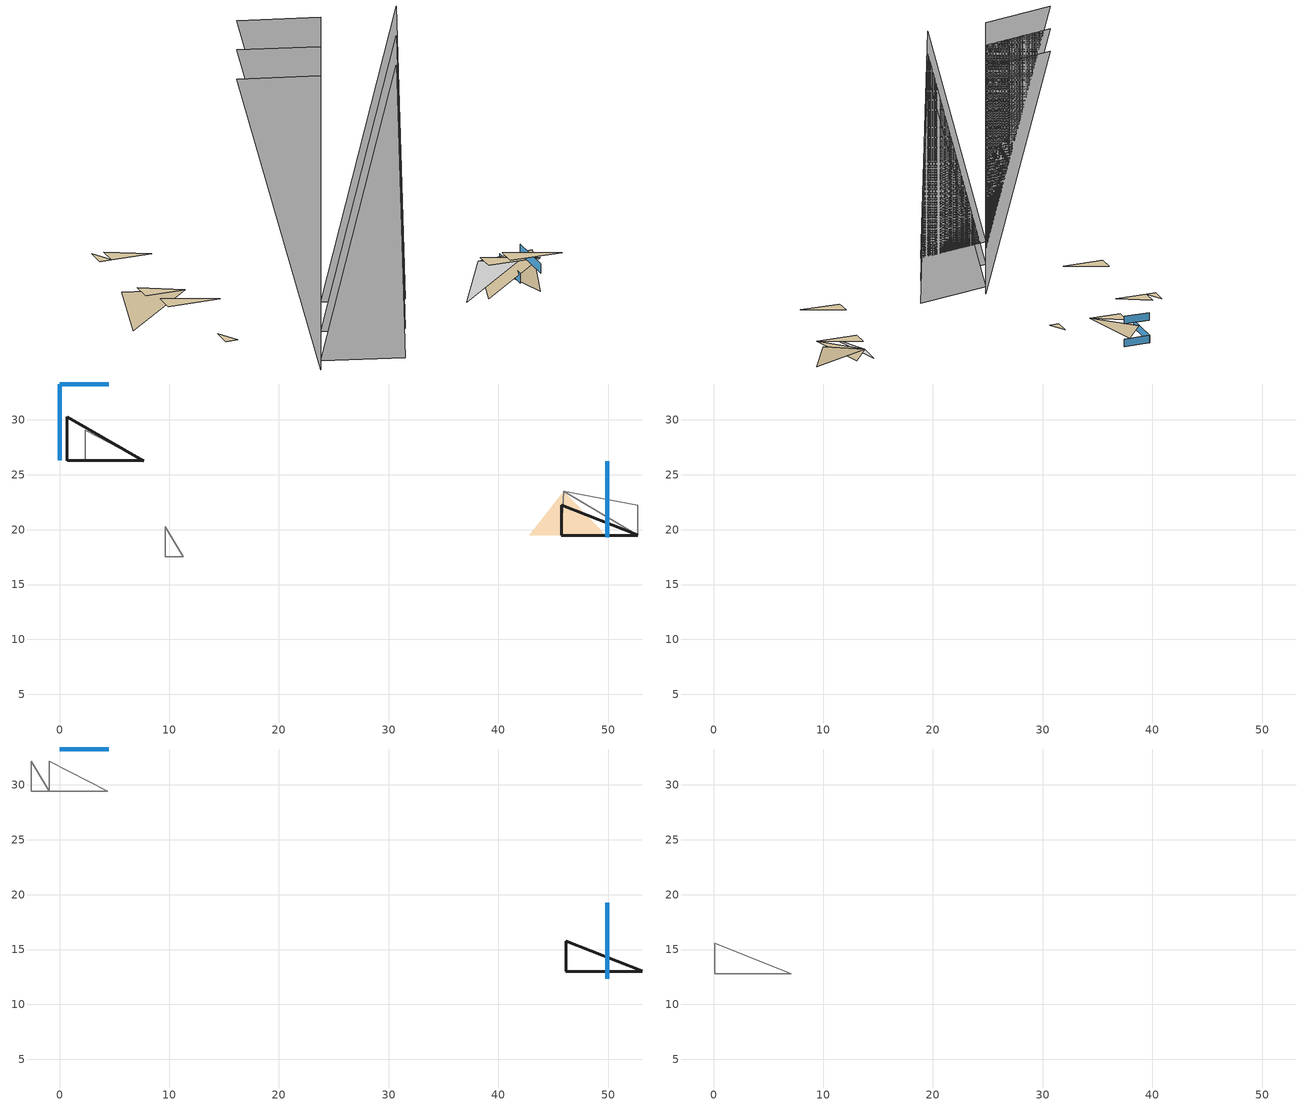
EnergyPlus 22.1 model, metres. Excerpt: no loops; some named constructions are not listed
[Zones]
EnclosedOffice_Mid_6 ZN
 wall outside (nonres_ext_wall): 0.71,30.29,6.96 7.69,26.29,7.76 0.71,26.29,3.25
 wall inside (int_wall): 2.35,29.04 2.35,26.29 7.69,26.29 z7.76
 window (Window_U_0.57_SHGC_0.39): 4.48,33.27 0.03,33.27 z4.98:6.31; 0,33.25 0,26.32 z4.98:6.29
EnclosedOffice_Mid_5 ZN
 wall inside (int_wall): 9.64,20.25 9.64,17.51 11.28,17.51 z3.79
EnclosedOffice_Mid_7 ZN
 wall outside (nonres_ext_wall): 45.74,22.24 45.74,19.5 52.72,19.5 z7.93
 wall inside (int_wall): 45.94,23.5,6.96 52.72,19.5,7.93 45.74,19.5,3.43; 45.94,23.5,6.96 52.72,22.24,7.93 52.72,19.5,3.43
 window (Window_U_0.57_SHGC_0.39): 49.91,19.32 49.91,26.25 z4.98:6.29
 ceiling to MidFloor_Plenum ZN (DropCeiling): 45.94,23.5,6.96 49.79,19.5,7.92 42.81,19.5,3.42
Corridor_Bot_1 ZN
 ceiling to FirstFloor_Plenum ZN (DropCeiling): 16.64,2.74,4.5 5.34,2.74,45.41 16.64,2.74,44.19
Corridor_Bot_2 ZN
 ceiling to FirstFloor_Plenum ZN (DropCeiling): 27.93,2.74,4.5 16.64,2.74,5.72 26.71,2.74,44.19
Corridor_Mid_1 ZN
 ceiling to MidFloor_Plenum ZN (DropCeiling): 16.64,2.74,8.47 5.34,2.74,49.37 16.64,2.74,48.15
Corridor_Mid_2 ZN
 ceiling to MidFloor_Plenum ZN (DropCeiling): 27.93,2.74,8.47 16.64,2.74,9.69 26.71,2.74,48.15
EnclosedOffice_Top_6 ZN
 wall inside (int_wall): -0.95,32.17 -0.95,29.43 4.39,29.43 z11.88; -2.59,32.17 -2.59,29.43 -0.95,29.43 z11.88
 window (Window_U_0.57_SHGC_0.39): 4.48,33.27 0.03,33.27 z8.95:10.27
EnclosedOffice_Top_8 ZN
 wall outside (nonres_ext_wall): 46.14,15.77 46.14,13.02 53.12,13.02 z11
 window (Window_U_0.57_SHGC_0.39): 49.91,12.35 49.91,19.27 z8.95:10.26
Corridor_Top_1 ZN
 ceiling to TopFloor_Plenum ZN (DropCeiling): 16.64,2.74,12.43 5.34,2.74,53.33 16.64,2.74,52.11
Corridor_Top_2 ZN
 ceiling to TopFloor_Plenum ZN (DropCeiling): 27.93,2.74,12.43 16.64,2.74,13.65 26.71,2.74,52.11
EnclosedOffice_Top_4 ZN
 wall inside (int_wall): 0.1,15.55 0.1,12.81 7.08,12.81 z11.7
[Schedule:Compact]
EnclosedOffice_Mid_2 ZN Occupancy Schedule: Through: 12/31, For: Monday, Until: 07:00, 0, Until: 07:20, 0, Until: 07:40, 0, Until: 08:00, 0.5, Until: 08:20, 0.5, Until: 08:40, 1, Until: 09:00, 1, Until: 09:20, 1, Until: 09:40, 1, Until: 10:00, 0.5, Until: 10:20, 0.5, Until: 10:40, 0.5, Until: 11:00, 0.5, Until: 11:20, 1, Until: 11:40, 1, Until: 12:00, 0.5, Until: 12:20, 0.5, Until: 12:40, 0, Until: 13:00, 0, Until: 13:20, 0, Until: 13:40, 0, Until: 14:00, 0.5, Until: 14:20, 1, Until: 14:40, 1, Until: 15:00, 1, Until: 15:20, 1, Until: 15:40, 1, Until: 16:00, 1, Until: 16:20, 1, Until: 16:40, 1, Until: 17:00, 0.5, Until: 17:20, 0.5, Until: 17:40, 1, Until: 18:00, 0.5, Until: 18:20, 0, Until: 18:40, 0, Until: 19:00, 0, Until: 19:20, 0, Until: 19:40, 0, Until: 20:00, 0, Until: 20:20, 0, Until: 20:40, 0, Until: 21:00, 0, Until: 24:00, 0, For: Tuesday, Until: 07:00, 0, Until: 07:20, 0, Until: 07:40, 0, Until: 08:00, 0.5, Until: 08:20, 0.5, Until: 08:40, 0.5, Until: 09:00, 0.5, Until: 09:20, 0.5, Until: 09:40, 1, Until: 10:00, 0.5, Until: 10:20, 0.5, Until: 10:40, 0.5, Until: 11:00, 0.5, Until: 11:20, 0.5, Until: 11:40, 1, Until: 12:00, 1, Until: 12:20, 1, Until: 12:40, 0.5, Until: 13:00, 0.5, Until: 13:20, 0.5, Until: 13:40, 0.5, Until: 14:00, 0.5, Until: 14:20, 0.5, Until: 14:40, 0.5, Until: 15:00, 0.5, Until: 15:20, 0.5, Until: 15:40, 1, Until: 16:00, 1, Until: 16:20, 1, Until: 16:40, 1, Until: 17:00, 0.5, Until: 17:20, 0.5, Until: 17:40, 1, Until: 18:00, 1, Until: 18:20, 1, Until: 18:40, 0.5, Until: 19:00, 0.5, Until: 19:20, 0, Until: 19:40, 0.5, Until: 20:00, 0, Until: 20:20, 0, Until: 20:40, 0, Until: 21:00, 0, Until: 24:00, 0, For: Wednesday, Until: 07:00, 0, Until: 07:20, 0, Until: 07:40, 0, Until: 08:00, 0, Until: 08:20, 0.5, Until: 08:40, 1, Until: 09:00, 0.5, Until: 09:20, 0.5, Until: 09:40, 0.5, Until: 10:00, 0.5, Until: 10:20, 1, Until: 10:40, 1, Until: 11:00, 0, Until: 11:20, 0, Until: 11:40, 0.5, Until: 12:00, 0.5, Until: 12:20, 1, Until: 12:40, 1, Until: 13:00, 1, Until: 13:20, 0, Until: 13:40, 0, Until: 14:00, 0, Until: 14:20, 1, Until: 14:40, 1, Until: 15:00, 1, Until: 15:20, 1, Until: 15:40, 1, Until: 16:00, 1, Until: 16:20, 1, Until: 16:40, 1, Until: 17:00, 1, Until: 17:20, 0.5, Until: 17:40, 0.5, Until: 18:00, 0.5, Until: 18:20, 0.5, Until: 18:40, 0.5, Until: 19:00, 0, Until: 19:20, 0, Until: 19:40, 0, Until: 20:00, 0, Until: 20:20, 0, Until: 20:40, 0, Until: 21:00, 0, Until: 24:00, 0, For: Thursday, Until: 07:00, 0, Until: 07:20, 0, Until: 07:40, 0, Until: 08:00, 0.5, Until: 08:20, 0.5, Until: 08:40, 0.5, Until: 09:00, 0, Until: 09:20, 0.5, Until: 09:40, 1, Until: 10:00, 1, Until: 10:20, 1, Until: 10:40, 1, Until: 11:00, 1, Until: 11:20, 1, Until: 11:40, 1, Until: 12:00, 0.5, Until: 12:20, 0.5, Until: 12:40, 0.5, Until: 13:00, 1, Until: 13:20, 0.5, Until: 13:40, 0.5, Until: 14:00, 1, Until: 14:20, 1, Until: 14:40, 0.5, Until: 15:00, 0.5, Until: 15:20, 0.5, Until: 15:40, 0.5, Until: 16:00, 0.5, Until: 16:20, 1, Until: 16:40, 0.5, Until: 17:00, 0.5, Until: 17:20, 0.5, Until: 17:40, 0, Until: 18:00, 0, Until: 18:20, 0, Until: 18:40, 0, Until: 19:00, 0, Until: 19:20, 0, Until: 19:40, 0, Until: 20:00, 0, Until: 20:20, 0, Until: 20:40, 0, Until: 21:00, 0, Until: 24:00, 0, For: Friday, Until: 07:00, 0, Until: 07:20, 0, Until: 07:40, 0, Until: 08:00, 0, Until: 08:20, 0, Until: 08:40, 0.5, Until: 09:00, 0, Until: 09:20, 0, Until: 09:40, 0.5, Until: 10:00, 0.5, Until: 10:20, 0.5, Until: 10:40, 0.5, Until: 11:00, 0.5, Until: 11:20, 0.5, Until: 11:40, 0, Until: 12:00, 0, Until: 12:20, 0, Until: 12:40, 0.5, Until: 13:00, 0.5, Until: 13:20, 0, Until: 13:40, 0, Until: 14:00, 0.5, Until: 14:20, 0.5, Until: 14:40, 0.5, Until: 15:00, 0.5, Until: 15:20, 0.5, Until: 15:40, 0.5, Until: 16:00, 0.5, Until: 16:20, 0.5, Until: 16:40, 0.5, Until: 17:00, 0.5, Until: 17:20, 0.5, Until: 17:40, 0.5, Until: 18:00, 0.5, Until: 18:20, 0.5, Until: 18:40, 0, Until: 19:00, 0, Until: 19:20, 0, Until: 19:40, 0, Until: 20:00, 0, Until: 20:20, 0, Until: 20:40, 0, Until: 21:00, 0, Until: 24:00, 0, For: Saturday, Until: 07:00, 0, Until: 07:20, 0, Until: 07:40, 0, Until: 08:00, 0, Until: 08:20, 0, Until: 08:40, 0, Until: 09:00, 0, Until: 09:20, 0, Until: 09:40, 0, Until: 10:00, 0, Until: 10:20, 0, Until: 10:40, 0, Until: 11:00, 0, Until: 11:20, 0, Until: 11:40, 0, Until: 12:00, 0, Until: 12:20, 0, Until: 12:40, 0, Until: 13:00, 0, Until: 13:20, 0, Until: 13:40, 0, Until: 14:00, 0, Until: 14:20, 0, Until: 14:40, 0, Until: 15:00, 0, Until: 15:20, 0, Until: 15:40, 0, Until: 16:00, 0, Until: 24:00, 0, For: Sunday WinterDesignDay Holiday CustomDay1 CustomDay2, Until: 24:00, 0, For: SummerDesignDay, Until: 06:00, 0, Until: 22:00, 1, Until: 24:00, 0.05
EnclosedOffice_Mid_3 ZN Occupancy Schedule: Through: 12/31, For: Monday, Until: 07:00, 0, Until: 07:20, 0, Until: 07:40, 0, Until: 08:00, 0, Until: 08:20, 0.5, Until: 08:40, 0.5, Until: 09:00, 0, Until: 09:20, 0.5, Until: 09:40, 1, Until: 10:00, 0.5, Until: 10:20, 0.5, Until: 10:40, 0.5, Until: 11:00, 0.5, Until: 11:20, 1, Until: 11:40, 1, Until: 12:00, 1, Until: 12:20, 1, Until: 12:40, 1, Until: 13:00, 0.5, Until: 13:20, 0, Until: 13:40, 0, Until: 14:00, 0, Until: 14:20, 0.5, Until: 14:40, 0.5, Until: 15:00, 0.5, Until: 15:20, 1, Until: 15:40, 1, Until: 16:00, 1, Until: 16:20, 1, Until: 16:40, 1, Until: 17:00, 1, Until: 17:20, 1, Until: 17:40, 1, Until: 18:00, 1, Until: 18:20, 1, Until: 18:40, 0.5, Until: 19:00, 0, Until: 19:20, 0, Until: 19:40, 0, Until: 20:00, 0, Until: 20:20, 0, Until: 20:40, 0, Until: 21:00, 0, Until: 24:00, 0, For: Tuesday, Until: 07:00, 0, Until: 07:20, 0, Until: 07:40, 0, Until: 08:00, 1, Until: 08:20, 1, Until: 08:40, 1, Until: 09:00, 1, Until: 09:20, 1, Until: 09:40, 1, Until: 10:00, 0.5, Until: 10:20, 0.5, Until: 10:40, 1, Until: 11:00, 1, Until: 11:20, 1, Until: 11:40, 0.5, Until: 12:00, 0.5, Until: 12:20, 1, Until: 12:40, 0.5, Until: 13:00, 0.5, Until: 13:20, 0.5, Until: 13:40, 0, Until: 14:00, 0, Until: 14:20, 0, Until: 14:40, 1, Until: 15:00, 0.5, Until: 15:20, 0.5, Until: 15:40, 0.5, Until: 16:00, 0.5, Until: 16:20, 1, Until: 16:40, 1, Until: 17:00, 0.5, Until: 17:20, 0, Until: 17:40, 0, Until: 18:00, 0, Until: 18:20, 0.5, Until: 18:40, 0.5, Until: 19:00, 0.5, Until: 19:20, 0.5, Until: 19:40, 0.5, Until: 20:00, 0, Until: 20:20, 0, Until: 20:40, 0, Until: 21:00, 0, Until: 24:00, 0, For: Wednesday, Until: 07:00, 0, Until: 07:20, 0, Until: 07:40, 0, Until: 08:00, 0, Until: 08:20, 0, Until: 08:40, 1, Until: 09:00, 1, Until: 09:20, 1, Until: 09:40, 1, Until: 10:00, 1, Until: 10:20, 1, Until: 10:40, 1, Until: 11:00, 1, Until: 11:20, 1, Until: 11:40, 1, Until: 12:00, 1, Until: 12:20, 1, Until: 12:40, 1, Until: 13:00, 0.5, Until: 13:20, 0.5, Until: 13:40, 1, Until: 14:00, 0, Until: 14:20, 0, Until: 14:40, 1, Until: 15:00, 0.5, Until: 15:20, 0.5, Until: 15:40, 0.5, Until: 16:00, 0.5, Until: 16:20, 1, Until: 16:40, 1, Until: 17:00, 0.5, Until: 17:20, 0.5, Until: 17:40, 0.5, Until: 18:00, 0.5, Until: 18:20, 1, Until: 18:40, 0.5, Until: 19:00, 0.5, Until: 19:20, 0, Until: 19:40, 0, Until: 20:00, 0, Until: 20:20, 0, Until: 20:40, 0, Until: 21:00, 0, Until: 24:00, 0, For: Thursday, Until: 07:00, 0, Until: 07:20, 0, Until: 07:40, 0, Until: 08:00, 0, Until: 08:20, 0, Until: 08:40, 1, Until: 09:00, 1, Until: 09:20, 1, Until: 09:40, 1, Until: 10:00, 1, Until: 10:20, 1, Until: 10:40, 0.5, Until: 11:00, 0.5, Until: 11:20, 0.5, Until: 11:40, 0.5, Until: 12:00, 0.5, Until: 12:20, 0, Until: 12:40, 0.5, Until: 13:00, 0.5, Until: 13:20, 0.5, Until: 13:40, 0.5, Until: 14:00, 0.5, Until: 14:20, 0.5, Until: 14:40, 1, Until: 15:00, 0.5, Until: 15:20, 0.5, Until: 15:40, 0, Until: 16:00, 0, Until: 16:20, 0.5, Until: 16:40, 0.5, Until: 17:00, 0.5, Until: 17:20, 0.5, Until: 17:40, 0.5, Until: 18:00, 0.5, Until: 18:20, 1, Until: 18:40, 0, Until: 19:00, 0, Until: 19:20, 0, Until: 19:40, 0, Until: 20:00, 0, Until: 20:20, 0, Until: 20:40, 0, Until: 21:00, 0, Until: 24:00, 0, For: Friday, Until: 07:00, 0, Until: 07:20, 0, Until: 07:40, 0, Until: 08:00, 0.5, Until: 08:20, 0.5, Until: 08:40, 0.5, Until: 09:00, 0.5, Until: 09:20, 0.5, Until: 09:40, 0, Until: 10:00, 0, Until: 10:20, 0, Until: 10:40, 0.5, Until: 11:00, 0.5, Until: 11:20, 0.5, Until: 11:40, 0, Until: 12:00, 0, Until: 12:20, 0.5, Until: 12:40, 0.5, Until: 13:00, 0, Until: 13:20, 0, Until: 13:40, 0, Until: 14:00, 0.5, Until: 14:20, 0.5, Until: 14:40, 0.5, Until: 15:00, 0.5, Until: 15:20, 0.5, Until: 15:40, 0.5, Until: 16:00, 0, Until: 16:20, 0, Until: 16:40, 0.5, Until: 17:00, 0.5, Until: 17:20, 0.5, Until: 17:40, 0.5, Until: 18:00, 0.5, Until: 18:20, 0.5, Until: 18:40, 0, Until: 19:00, 0, Until: 19:20, 0, Until: 19:40, 0, Until: 20:00, 0, Until: 20:20, 0, Until: 20:40, 0, Until: 21:00, 0, Until: 24:00, 0, For: Saturday, Until: 07:00, 0, Until: 07:20, 0, Until: 07:40, 0, Until: 08:00, 0, Until: 08:20, 0, Until: 08:40, 0.5, Until: 09:00, 0.5, Until: 09:20, 0.5, Until: 09:40, 0.5, Until: 10:00, 0.5, Until: 10:20, 0.5, Until: 10:40, 0.5, Until: 11:00, 0.5, Until: 11:20, 0.5, Until: 11:40, 0.5, Until: 12:00, 0, Until: 12:20, 0, Until: 12:40, 0, Until: 13:00, 0.5, Until: 13:20, 0.5, Until: 13:40, 0, Until: 14:00, 0, Until: 14:20, 0.5, Until: 14:40, 0, Until: 15:00, 0, Until: 15:20, 0, Until: 15:40, 0, Until: 16:00, 0, Until: 24:00, 0, For: Sunday WinterDesignDay Holiday CustomDay1 CustomDay2, Until: 24:00, 0, For: SummerDesignDay, Until: 06:00, 0, Until: 22:00, 1, Until: 24:00, 0.05
EnclosedOffice_Mid_4 ZN Occupancy Schedule: Through: 12/31, For: Monday, Until: 07:00, 0, Until: 07:20, 0, Until: 07:40, 0, Until: 08:00, 0, Until: 08:20, 0.5, Until: 08:40, 1, Until: 09:00, 1, Until: 09:20, 1, Until: 09:40, 1, Until: 10:00, 1, Until: 10:20, 1, Until: 10:40, 1, Until: 11:00, 1, Until: 11:20, 1, Until: 11:40, 1, Until: 12:00, 1, Until: 12:20, 1, Until: 12:40, 1, Until: 13:00, 0.5, Until: 13:20, 0, Until: 13:40, 0, Until: 14:00, 0, Until: 14:20, 0, Until: 14:40, 0.5, Until: 15:00, 1, Until: 15:20, 1, Until: 15:40, 0.5, Until: 16:00, 0.5, Until: 16:20, 0.5, Until: 16:40, 1, Until: 17:00, 0.5, Until: 17:20, 0.5, Until: 17:40, 0.5, Until: 18:00, 0.5, Until: 18:20, 1, Until: 18:40, 0.5, Until: 19:00, 0.5, Until: 19:20, 0, Until: 19:40, 0, Until: 20:00, 0, Until: 20:20, 0, Until: 20:40, 0, Until: 21:00, 0, Until: 24:00, 0, For: Tuesday, Until: 07:00, 0, Until: 07:20, 0, Until: 07:40, 0, Until: 08:00, 0, Until: 08:20, 1, Until: 08:40, 1, Until: 09:00, 1, Until: 09:20, 1, Until: 09:40, 1, Until: 10:00, 1, Until: 10:20, 1, Until: 10:40, 1, Until: 11:00, 1, Until: 11:20, 1, Until: 11:40, 1, Until: 12:00, 1, Until: 12:20, 1, Until: 12:40, 1, Until: 13:00, 0.5, Until: 13:20, 0, Until: 13:40, 0, Until: 14:00, 0.5, Until: 14:20, 1, Until: 14:40, 1, Until: 15:00, 1, Until: 15:20, 1, Until: 15:40, 1, Until: 16:00, 1, Until: 16:20, 1, Until: 16:40, 1, Until: 17:00, 1, Until: 17:20, 1, Until: 17:40, 1, Until: 18:00, 0.5, Until: 18:20, 0, Until: 18:40, 0, Until: 19:00, 0, Until: 19:20, 0, Until: 19:40, 0, Until: 20:00, 0, Until: 20:20, 0, Until: 20:40, 0, Until: 21:00, 0, Until: 24:00, 0, For: Wednesday, Until: 07:00, 0, Until: 07:20, 0, Until: 07:40, 0, Until: 08:00, 0, Until: 08:20, 1, Until: 08:40, 1, Until: 09:00, 1, Until: 09:20, 1, Until: 09:40, 1, Until: 10:00, 1, Until: 10:20, 1, Until: 10:40, 1, Until: 11:00, 1, Until: 11:20, 1, Until: 11:40, 1, Until: 12:00, 1, Until: 12:20, 1, Until: 12:40, 0.5, Until: 13:00, 0.5, Until: 13:20, 0, Until: 13:40, 0, Until: 14:00, 1, Until: 14:20, 1, Until: 14:40, 1, Until: 15:00, 0.5, Until: 15:20, 0.5, Until: 15:40, 0.5, Until: 16:00, 0, Until: 16:20, 0, Until: 16:40, 0.5, Until: 17:00, 0.5, Until: 17:20, 1, Until: 17:40, 0.5, Until: 18:00, 0.5, Until: 18:20, 0, Until: 18:40, 0, Until: 19:00, 0, Until: 19:20, 0, Until: 19:40, 0, Until: 20:00, 0, Until: 20:20, 0, Until: 20:40, 0, Until: 21:00, 0, Until: 24:00, 0, For: Thursday, Until: 07:00, 0, Until: 07:20, 0, Until: 07:40, 0, Until: 08:00, 0, Until: 08:20, 0, Until: 08:40, 0.5, Until: 09:00, 0.5, Until: 09:20, 0.5, Until: 09:40, 1, Until: 10:00, 1, Until: 10:20, 1, Until: 10:40, 1, Until: 11:00, 0.5, Until: 11:20, 0.5, Until: 11:40, 0, Until: 12:00, 0, Until: 12:20, 1, Until: 12:40, 1, Until: 13:00, 0.5, Until: 13:20, 0, Until: 13:40, 0.5, Until: 14:00, 0.5, Until: 14:20, 1, Until: 14:40, 1, Until: 15:00, 1, Until: 15:20, 1, Until: 15:40, 1, Until: 16:00, 1, Until: 16:20, 1, Until: 16:40, 1, Until: 17:00, 0.5, Until: 17:20, 0.5, Until: 17:40, 1, Until: 18:00, 1, Until: 18:20, 1, Until: 18:40, 1, Until: 19:00, 0, Until: 19:20, 0, Until: 19:40, 0, Until: 20:00, 0, Until: 20:20, 0, Until: 20:40, 0, Until: 21:00, 0, Until: 24:00, 0, For: Friday, Until: 07:00, 0, Until: 07:20, 0, Until: 07:40, 0, Until: 08:00, 0, Until: 08:20, 0.5, Until: 08:40, 0.5, Until: 09:00, 0.5, Until: 09:20, 0.5, Until: 09:40, 0.5, Until: 10:00, 0.5, Until: 10:20, 0.5, Until: 10:40, 0, Until: 11:00, 0, Until: 11:20, 0.5, Until: 11:40, 0.5, Until: 12:00, 0, Until: 12:20, 0, Until: 12:40, 0.5, Until: 13:00, 0, Until: 13:20, 0, Until: 13:40, 0, Until: 14:00, 0.5, Until: 14:20, 0.5, Until: 14:40, 0.5, Until: 15:00, 0.5, Until: 15:20, 0.5, Until: 15:40, 0.5, Until: 16:00, 0.5, Until: 16:20, 0.5, Until: 16:40, 0.5, Until: 17:00, 0.5, Until: 17:20, 0.5, Until: 17:40, 0.5, Until: 18:00, 0.5, Until: 18:20, 0.5, Until: 18:40, 0, Until: 19:00, 0, Until: 19:20, 0, Until: 19:40, 0, Until: 20:00, 0, Until: 20:20, 0, Until: 20:40, 0, Until: 21:00, 0, Until: 24:00, 0, For: Saturday, Until: 07:00, 0, Until: 07:20, 0, Until: 07:40, 0, Until: 08:00, 0, Until: 08:20, 0, Until: 08:40, 0, Until: 09:00, 0, Until: 09:20, 0, Until: 09:40, 0, Until: 10:00, 0, Until: 10:20, 0, Until: 10:40, 0, Until: 11:00, 0, Until: 11:20, 0, Until: 11:40, 0, Until: 12:00, 0, Until: 12:20, 0, Until: 12:40, 0, Until: 13:00, 0, Until: 13:20, 0, Until: 13:40, 0, Until: 14:00, 0, Until: 14:20, 0, Until: 14:40, 0, Until: 15:00, 0, Until: 15:20, 0, Until: 15:40, 0, Until: 16:00, 0, Until: 24:00, 0, For: Sunday WinterDesignDay Holiday CustomDay1 CustomDay2, Until: 24:00, 0, For: SummerDesignDay, Until: 06:00, 0, Until: 22:00, 1, Until: 24:00, 0.05
EnclosedOffice_Mid_5 ZN Occupancy Schedule: Through: 12/31, For: Monday, Until: 07:00, 0, Until: 07:20, 0, Until: 07:40, 0, Until: 08:00, 0, Until: 08:20, 0, Until: 08:40, 0, Until: 09:00, 0.5, Until: 09:20, 1, Until: 09:40, 1, Until: 10:00, 1, Until: 10:20, 1, Until: 10:40, 1, Until: 11:00, 1, Until: 11:20, 1, Until: 11:40, 1, Until: 12:00, 1, Until: 12:20, 0.5, Until: 12:40, 0.5, Until: 13:00, 0, Until: 13:20, 0.5, Until: 13:40, 0.5, Until: 14:00, 0.5, Until: 14:20, 1, Until: 14:40, 0.5, Until: 15:00, 0.5, Until: 15:20, 1, Until: 15:40, 1, Until: 16:00, 1, Until: 16:20, 1, Until: 16:40, 1, Until: 17:00, 1, Until: 17:20, 1, Until: 17:40, 1, Until: 18:00, 1, Until: 18:20, 0.5, Until: 18:40, 0, Until: 19:00, 0, Until: 19:20, 0, Until: 19:40, 0, Until: 20:00, 0, Until: 20:20, 0, Until: 20:40, 0, Until: 21:00, 0, Until: 24:00, 0, For: Tuesday, Until: 07:00, 0, Until: 07:20, 0, Until: 07:40, 0, Until: 08:00, 0.5, Until: 08:20, 1, Until: 08:40, 0.5, Until: 09:00, 0.5, Until: 09:20, 1, Until: 09:40, 1, Until: 10:00, 0.5, Until: 10:20, 0.5, Until: 10:40, 0.5, Until: 11:00, 0.5, Until: 11:20, 1, Until: 11:40, 1, Until: 12:00, 1, Until: 12:20, 0.5, Until: 12:40, 0, Until: 13:00, 0, Until: 13:20, 0.5, Until: 13:40, 0.5, Until: 14:00, 1, Until: 14:20, 1, Until: 14:40, 1, Until: 15:00, 1, Until: 15:20, 1, Until: 15:40, 1, Until: 16:00, 0.5, Until: 16:20, 0.5, Until: 16:40, 0.5, Until: 17:00, 0.5, Until: 17:20, 0.5, Until: 17:40, 1, Until: 18:00, 1, Until: 18:20, 0.5, Until: 18:40, 0.5, Until: 19:00, 0.5, Until: 19:20, 0.5, Until: 19:40, 0, Until: 20:00, 0, Until: 20:20, 0, Until: 20:40, 0, Until: 21:00, 0, Until: 24:00, 0, For: Wednesday, Until: 07:00, 0, Until: 07:20, 0, Until: 07:40, 0, Until: 08:00, 0, Until: 08:20, 0.5, Until: 08:40, 0.5, Until: 09:00, 0.5, Until: 09:20, 0.5, Until: 09:40, 0.5, Until: 10:00, 0.5, Until: 10:20, 1, Until: 10:40, 1, Until: 11:00, 1, Until: 11:20, 1, Until: 11:40, 1, Until: 12:00, 0.5, Until: 12:20, 0.5, Until: 12:40, 1, Until: 13:00, 0.5, Until: 13:20, 0.5, Until: 13:40, 0, Until: 14:00, 0, Until: 14:20, 0.5, Until: 14:40, 0.5, Until: 15:00, 0.5, Until: 15:20, 1, Until: 15:40, 1, Until: 16:00, 1, Until: 16:20, 1, Until: 16:40, 1, Until: 17:00, 1, Until: 17:20, 1, Until: 17:40, 0.5, Until: 18:00, 0.5, Until: 18:20, 0.5, Until: 18:40, 0.5, Until: 19:00, 0, Until: 19:20, 0, Until: 19:40, 0, Until: 20:00, 0, Until: 20:20, 0, Until: 20:40, 0, Until: 21:00, 0, Until: 24:00, 0, For: Thursday, Until: 07:00, 0, Until: 07:20, 0, Until: 07:40, 0, Until: 08:00, 0, Until: 08:20, 0, Until: 08:40, 0.5, Until: 09:00, 1, Until: 09:20, 1, Until: 09:40, 1, Until: 10:00, 0.5, Until: 10:20, 0.5, Until: 10:40, 0.5, Until: 11:00, 0.5, Until: 11:20, 0.5, Until: 11:40, 0.5, Until: 12:00, 0.5, Until: 12:20, 0.5, Until: 12:40, 0.5, Until: 13:00, 0.5, Until: 13:20, 0.5, Until: 13:40, 0, Until: 14:00, 0, Until: 14:20, 0.5, Until: 14:40, 1, Until: 15:00, 1, Until: 15:20, 1, Until: 15:40, 1, Until: 16:00, 0.5, Until: 16:20, 0.5, Until: 16:40, 1, Until: 17:00, 0.5, Until: 17:20, 0.5, Until: 17:40, 1, Until: 18:00, 1, Until: 18:20, 1, Until: 18:40, 1, Until: 19:00, 0, Until: 19:20, 0, Until: 19:40, 0, Until: 20:00, 0, Until: 20:20, 0, Until: 20:40, 0, Until: 21:00, 0, Until: 24:00, 0, For: Friday, Until: 07:00, 0, Until: 07:20, 0, Until: 07:40, 0, Until: 08:00, 0, Until: 08:20, 0, Until: 08:40, 0, Until: 09:00, 0, Until: 09:20, 0, Until: 09:40, 0, Until: 10:00, 0, Until: 10:20, 0.5, Until: 10:40, 0.5, Until: 11:00, 0.5, Until: 11:20, 0.5, Until: 11:40, 0.5, Until: 12:00, 0.5, Until: 12:20, 0, Until: 12:40, 0, Until: 13:00, 0, Until: 13:20, 0.5, Until: 13:40, 0.5, Until: 14:00, 0.5, Until: 14:20, 0.5, Until: 14:40, 0, Until: 15:00, 0, Until: 15:20, 0, Until: 15:40, 0.5, Until: 16:00, 0, Until: 16:20, 0, Until: 16:40, 0.5, Until: 17:00, 0.5, Until: 17:20, 0.5, Until: 17:40, 0, Until: 18:00, 0, Until: 18:20, 0, Until: 18:40, 0.5, Until: 19:00, 0, Until: 19:20, 0, Until: 19:40, 0, Until: 20:00, 0, Until: 20:20, 0, Until: 20:40, 0, Until: 21:00, 0, Until: 24:00, 0, For: Saturday, Until: 07:00, 0, Until: 07:20, 0, Until: 07:40, 0, Until: 08:00, 0, Until: 08:20, 0, Until: 08:40, 0.5, Until: 09:00, 0, Until: 09:20, 0, Until: 09:40, 0, Until: 10:00, 0, Until: 10:20, 0.5, Until: 10:40, 0, Until: 11:00, 0, Until: 11:20, 0, Until: 11:40, 0, Until: 12:00, 0, Until: 12:20, 0, Until: 12:40, 0, Until: 13:00, 0, Until: 13:20, 0.5, Until: 13:40, 0.5, Until: 14:00, 0.5, Until: 14:20, 0.5, Until: 14:40, 0.5, Until: 15:00, 0, Until: 15:20, 0, Until: 15:40, 0, Until: 16:00, 0, Until: 24:00, 0, For: Sunday WinterDesignDay Holiday CustomDay1 CustomDay2, Until: 24:00, 0, For: SummerDesignDay, Until: 06:00, 0, Until: 22:00, 1, Until: 24:00, 0.05
EnclosedOffice_Mid_6 ZN Occupancy Schedule: Through: 12/31, For: Monday, Until: 07:00, 0, Until: 07:20, 0, Until: 07:40, 0, Until: 08:00, 0, Until: 08:20, 1, Until: 08:40, 1, Until: 09:00, 1, Until: 09:20, 1, Until: 09:40, 1, Until: 10:00, 1, Until: 10:20, 1, Until: 10:40, 1, Until: 11:00, 1, Until: 11:20, 1, Until: 11:40, 1, Until: 12:00, 1, Until: 12:20, 1, Until: 12:40, 1, Until: 13:00, 0.5, Until: 13:20, 0, Until: 13:40, 0, Until: 14:00, 0.5, Until: 14:20, 1, Until: 14:40, 1, Until: 15:00, 1, Until: 15:20, 1, Until: 15:40, 1, Until: 16:00, 1, Until: 16:20, 1, Until: 16:40, 1, Until: 17:00, 1, Until: 17:20, 1, Until: 17:40, 1, Until: 18:00, 1, Until: 18:20, 1, Until: 18:40, 0.5, Until: 19:00, 0, Until: 19:20, 0, Until: 19:40, 0, Until: 20:00, 0, Until: 20:20, 0, Until: 20:40, 0, Until: 21:00, 0, Until: 24:00, 0, For: Tuesday, Until: 07:00, 0, Until: 07:20, 0, Until: 07:40, 0, Until: 08:00, 0, Until: 08:20, 1, Until: 08:40, 1, Until: 09:00, 0.5, Until: 09:20, 0.5, Until: 09:40, 1, Until: 10:00, 1, Until: 10:20, 1, Until: 10:40, 1, Until: 11:00, 1, Until: 11:20, 1, Until: 11:40, 1, Until: 12:00, 1, Until: 12:20, 1, Until: 12:40, 1, Until: 13:00, 0.5, Until: 13:20, 0, Until: 13:40, 0, Until: 14:00, 0.5, Until: 14:20, 1, Until: 14:40, 1, Until: 15:00, 1, Until: 15:20, 1, Until: 15:40, 1, Until: 16:00, 1, Until: 16:20, 1, Until: 16:40, 1, Until: 17:00, 1, Until: 17:20, 1, Until: 17:40, 1, Until: 18:00, 1, Until: 18:20, 1, Until: 18:40, 0, Until: 19:00, 0, Until: 19:20, 0.5, Until: 19:40, 0, Until: 20:00, 0, Until: 20:20, 0, Until: 20:40, 0, Until: 21:00, 0, Until: 24:00, 0, For: Wednesday, Until: 07:00, 0, Until: 07:20, 0, Until: 07:40, 0, Until: 08:00, 0, Until: 08:20, 0, Until: 08:40, 0.5, Until: 09:00, 0.5, Until: 09:20, 1, Until: 09:40, 1, Until: 10:00, 1, Until: 10:20, 1, Until: 10:40, 1, Until: 11:00, 1, Until: 11:20, 1, Until: 11:40, 1, Until: 12:00, 1, Until: 12:20, 1, Until: 12:40, 1, Until: 13:00, 0.5, Until: 13:20, 0, Until: 13:40, 0, Until: 14:00, 0, Until: 14:20, 0, Until: 14:40, 0.5, Until: 15:00, 0.5, Until: 15:20, 1, Until: 15:40, 1, Until: 16:00, 0.5, Until: 16:20, 0.5, Until: 16:40, 0.5, Until: 17:00, 0.5, Until: 17:20, 1, Until: 17:40, 0.5, Until: 18:00, 0.5, Until: 18:20, 0.5, Until: 18:40, 1, Until: 19:00, 0.5, Until: 19:20, 0, Until: 19:40, 0, Until: 20:00, 0, Until: 20:20, 0, Until: 20:40, 0, Until: 21:00, 0, Until: 24:00, 0, For: Thursday, Until: 07:00, 0, Until: 07:20, 0, Until: 07:40, 0, Until: 08:00, 0, Until: 08:20, 0, Until: 08:40, 0, Until: 09:00, 0.5, Until: 09:20, 1, Until: 09:40, 0.5, Until: 10:00, 0.5, Until: 10:20, 1, Until: 10:40, 1, Until: 11:00, 1, Until: 11:20, 1, Until: 11:40, 1, Until: 12:00, 1, Until: 12:20, 0.5, Until: 12:40, 0, Until: 13:00, 0, Until: 13:20, 1, Until: 13:40, 0.5, Until: 14:00, 0.5, Until: 14:20, 0.5, Until: 14:40, 1, Until: 15:00, 1, Until: 15:20, 1, Until: 15:40, 1, Until: 16:00, 0.5, Until: 16:20, 0.5, Until: 16:40, 1, Until: 17:00, 1, Until: 17:20, 1, Until: 17:40, 1, Until: 18:00, 0, Until: 18:20, 0, Until: 18:40, 0, Until: 19:00, 0, Until: 19:20, 0, Until: 19:40, 0, Until: 20:00, 0, Until: 20:20, 0, Until: 20:40, 0, Until: 21:00, 0, Until: 24:00, 0, For: Friday, Until: 07:00, 0, Until: 07:20, 0, Until: 07:40, 0, Until: 08:00, 0, Until: 08:20, 0.5, Until: 08:40, 0, Until: 09:00, 0, Until: 09:20, 0.5, Until: 09:40, 0.5, Until: 10:00, 0.5, Until: 10:20, 0.5, Until: 10:40, 0.5, Until: 11:00, 0, Until: 11:20, 0, Until: 11:40, 0, Until: 12:00, 0, Until: 12:20, 0.5, Until: 12:40, 0.5, Until: 13:00, 0.5, Until: 13:20, 0, Until: 13:40, 0, Until: 14:00, 0, Until: 14:20, 0.5, Until: 14:40, 0, Until: 15:00, 0, Until: 15:20, 0, Until: 15:40, 0.5, Until: 16:00, 0.5, Until: 16:20, 0.5, Until: 16:40, 0.5, Until: 17:00, 0.5, Until: 17:20, 0.5, Until: 17:40, 0.5, Until: 18:00, 0.5, Until: 18:20, 0.5, Until: 18:40, 0.5, Until: 19:00, 0, Until: 19:20, 0, Until: 19:40, 0, Until: 20:00, 0, Until: 20:20, 0, Until: 20:40, 0, Until: 21:00, 0, Until: 24:00, 0, For: Saturday, Until: 07:00, 0, Until: 07:20, 0, Until: 07:40, 0, Until: 08:00, 0, Until: 08:20, 0, Until: 08:40, 0, Until: 09:00, 0, Until: 09:20, 0, Until: 09:40, 0, Until: 10:00, 0, Until: 10:20, 0, Until: 10:40, 0, Until: 11:00, 0, Until: 11:20, 0, Until: 11:40, 0, Until: 12:00, 0, Until: 12:20, 0, Until: 12:40, 0, Until: 13:00, 0, Until: 13:20, 0, Until: 13:40, 0, Until: 14:00, 0, Until: 14:20, 0, Until: 14:40, 0, Until: 15:00, 0, Until: 15:20, 0, Until: 15:40, 0, Until: 16:00, 0, Until: 24:00, 0, For: Sunday WinterDesignDay Holiday CustomDay1 CustomDay2, Until: 24:00, 0, For: SummerDesignDay, Until: 06:00, 0, Until: 22:00, 1, Until: 24:00, 0.05
EnclosedOffice_Mid_7 ZN Occupancy Schedule: Through: 12/31, For: Monday, Until: 07:00, 0, Until: 07:20, 0, Until: 07:40, 0, Until: 08:00, 0, Until: 08:20, 0, Until: 08:40, 0, Until: 09:00, 0.5, Until: 09:20, 1, Until: 09:40, 1, Until: 10:00, 1, Until: 10:20, 1, Until: 10:40, 0.5, Until: 11:00, 0.5, Until: 11:20, 1, Until: 11:40, 0.5, Until: 12:00, 0.5, Until: 12:20, 0.5, Until: 12:40, 0.5, Until: 13:00, 0.5, Until: 13:20, 0, Until: 13:40, 0, Until: 14:00, 0, Until: 14:20, 0, Until: 14:40, 0.5, Until: 15:00, 0.5, Until: 15:20, 1, Until: 15:40, 1, Until: 16:00, 1, Until: 16:20, 1, Until: 16:40, 1, Until: 17:00, 1, Until: 17:20, 1, Until: 17:40, 1, Until: 18:00, 0.5, Until: 18:20, 0.5, Until: 18:40, 1, Until: 19:00, 1, Until: 19:20, 0, Until: 19:40, 0, Until: 20:00, 0, Until: 20:20, 0, Until: 20:40, 0, Until: 21:00, 0, Until: 24:00, 0, For: Tuesday, Until: 07:00, 0, Until: 07:20, 0, Until: 07:40, 0, Until: 08:00, 0, Until: 08:20, 0.5, Until: 08:40, 0.5, Until: 09:00, 0.5, Until: 09:20, 1, Until: 09:40, 1, Until: 10:00, 1, Until: 10:20, 1, Until: 10:40, 0.5, Until: 11:00, 0.5, Until: 11:20, 0.5, Until: 11:40, 1, Until: 12:00, 1, Until: 12:20, 1, Until: 12:40, 0.5, Until: 13:00, 0, Until: 13:20, 0, Until: 13:40, 0.5, Until: 14:00, 1, Until: 14:20, 1, Until: 14:40, 1, Until: 15:00, 1, Until: 15:20, 1, Until: 15:40, 1, Until: 16:00, 1, Until: 16:20, 1, Until: 16:40, 1, Until: 17:00, 1, Until: 17:20, 1, Until: 17:40, 1, Until: 18:00, 1, Until: 18:20, 1, Until: 18:40, 1, Until: 19:00, 0, Until: 19:20, 0, Until: 19:40, 0, Until: 20:00, 0, Until: 20:20, 0, Until: 20:40, 0, Until: 21:00, 0, Until: 24:00, 0, For: Wednesday, Until: 07:00, 0, Until: 07:20, 0, Until: 07:40, 0, Until: 08:00, 0, Until: 08:20, 0.5, Until: 08:40, 1, Until: 09:00, 1, Until: 09:20, 1, Until: 09:40, 1, Until: 10:00, 1, Until: 10:20, 1, Until: 10:40, 1, Until: 11:00, 0.5, Until: 11:20, 0.5, Until: 11:40, 0.5, Until: 12:00, 0.5, Until: 12:20, 1, Until: 12:40, 1, Until: 13:00, 0, Until: 13:20, 0, Until: 13:40, 0, Until: 14:00, 0.5, Until: 14:20, 0.5, Until: 14:40, 0.5, Until: 15:00, 0.5, Until: 15:20, 0.5, Until: 15:40, 0.5, Until: 16:00, 0.5, Until: 16:20, 1, Until: 16:40, 1, Until: 17:00, 1, Until: 17:20, 1, Until: 17:40, 0.5, Until: 18:00, 0, Until: 18:20, 0, Until: 18:40, 0, Until: 19:00, 0, Until: 19:20, 0, Until: 19:40, 0, Until: 20:00, 0, Until: 20:20, 0, Until: 20:40, 0, Until: 21:00, 0, Until: 24:00, 0, For: Thursday, Until: 07:00, 0, Until: 07:20, 0, Until: 07:40, 0, Until: 08:00, 0, Until: 08:20, 0.5, Until: 08:40, 0.5, Until: 09:00, 0.5, Until: 09:20, 1, Until: 09:40, 1, Until: 10:00, 1, Until: 10:20, 1, Until: 10:40, 0.5, Until: 11:00, 0, Until: 11:20, 0.5, Until: 11:40, 1, Until: 12:00, 1, Until: 12:20, 1, Until: 12:40, 1, Until: 13:00, 0.5, Until: 13:20, 0, Until: 13:40, 0, Until: 14:00, 0.5, Until: 14:20, 1, Until: 14:40, 1, Until: 15:00, 1, Until: 15:20, 1, Until: 15:40, 1, Until: 16:00, 1, Until: 16:20, 1, Until: 16:40, 1, Until: 17:00, 0.5, Until: 17:20, 0.5, Until: 17:40, 0, Until: 18:00, 0, Until: 18:20, 0, Until: 18:40, 0.5, Until: 19:00, 0, Until: 19:20, 0, Until: 19:40, 0.5, Until: 20:00, 0, Until: 20:20, 0, Until: 20:40, 0, Until: 21:00, 0, Until: 24:00, 0, For: Friday, Until: 07:00, 0, Until: 07:20, 0, Until: 07:40, 0, Until: 08:00, 0, Until: 08:20, 0.5, Until: 08:40, 0.5, Until: 09:00, 0.5, Until: 09:20, 0.5, Until: 09:40, 0.5, Until: 10:00, 0.5, Until: 10:20, 0.5, Until: 10:40, 0.5, Until: 11:00, 0.5, Until: 11:20, 0.5, Until: 11:40, 0.5, Until: 12:00, 0.5, Until: 12:20, 0.5, Until: 12:40, 0.5, Until: 13:00, 0.5, Until: 13:20, 0.5, Until: 13:40, 0, Until: 14:00, 0, Until: 14:20, 0, Until: 14:40, 0.5, Until: 15:00, 0.5, Until: 15:20, 0.5, Until: 15:40, 0.5, Until: 16:00, 0.5, Until: 16:20, 0.5, Until: 16:40, 0.5, Until: 17:00, 0.5, Until: 17:20, 0.5, Until: 17:40, 0.5, Until: 18:00, 0, Until: 18:20, 0, Until: 18:40, 0, Until: 19:00, 0, Until: 19:20, 0, Until: 19:40, 0, Until: 20:00, 0, Until: 20:20, 0, Until: 20:40, 0, Until: 21:00, 0, Until: 24:00, 0, For: Saturday, Until: 07:00, 0, Until: 07:20, 0, Until: 07:40, 0, Until: 08:00, 0, Until: 08:20, 0.5, Until: 08:40, 0.5, Until: 09:00, 0.5, Until: 09:20, 0.5, Until: 09:40, 0.5, Until: 10:00, 0.5, Until: 10:20, 0.5, Until: 10:40, 0.5, Until: 11:00, 0.5, Until: 11:20, 0, Until: 11:40, 0, Until: 12:00, 0, Until: 12:20, 0.5, Until: 12:40, 0, Until: 13:00, 0, Until: 13:20, 0, Until: 13:40, 0, Until: 14:00, 0, Until: 14:20, 0, Until: 14:40, 0, Until: 15:00, 0, Until: 15:20, 0, Until: 15:40, 0, Until: 16:00, 0, Until: 24:00, 0, For: Sunday WinterDesignDay Holiday CustomDay1 CustomDay2, Until: 24:00, 0, For: SummerDesignDay, Until: 06:00, 0, Until: 22:00, 1, Until: 24:00, 0.05
EnclosedOffice_Mid_8 ZN Occupancy Schedule: Through: 12/31, For: Monday, Until: 07:00, 0, Until: 07:20, 0, Until: 07:40, 0, Until: 08:00, 0, Until: 08:20, 0.5, Until: 08:40, 1, Until: 09:00, 1, Until: 09:20, 1, Until: 09:40, 1, Until: 10:00, 0.5, Until: 10:20, 0.5, Until: 10:40, 0.5, Until: 11:00, 0.5, Until: 11:20, 1, Until: 11:40, 1, Until: 12:00, 1, Until: 12:20, 0.5, Until: 12:40, 0.5, Until: 13:00, 0, Until: 13:20, 0.5, Until: 13:40, 0, Until: 14:00, 0, Until: 14:20, 0, Until: 14:40, 0, Until: 15:00, 0, Until: 15:20, 0.5, Until: 15:40, 1, Until: 16:00, 1, Until: 16:20, 1, Until: 16:40, 1, Until: 17:00, 1, Until: 17:20, 1, Until: 17:40, 1, Until: 18:00, 0, Until: 18:20, 0, Until: 18:40, 0, Until: 19:00, 0, Until: 19:20, 0, Until: 19:40, 0, Until: 20:00, 0, Until: 20:20, 0, Until: 20:40, 0, Until: 21:00, 0, Until: 24:00, 0, For: Tuesday, Until: 07:00, 0, Until: 07:20, 0, Until: 07:40, 0, Until: 08:00, 0.5, Until: 08:20, 0.5, Until: 08:40, 1, Until: 09:00, 1, Until: 09:20, 1, Until: 09:40, 1, Until: 10:00, 1, Until: 10:20, 1, Until: 10:40, 1, Until: 11:00, 1, Until: 11:20, 1, Until: 11:40, 1, Until: 12:00, 1, Until: 12:20, 1, Until: 12:40, 0, Until: 13:00, 0, Until: 13:20, 0, Until: 13:40, 0.5, Until: 14:00, 0.5, Until: 14:20, 0.5, Until: 14:40, 0.5, Until: 15:00, 0.5, Until: 15:20, 0.5, Until: 15:40, 1, Until: 16:00, 1, Until: 16:20, 1, Until: 16:40, 1, Until: 17:00, 0, Until: 17:20, 0, Until: 17:40, 0, Until: 18:00, 0, Until: 18:20, 0, Until: 18:40, 0, Until: 19:00, 0, Until: 19:20, 0, Until: 19:40, 0, Until: 20:00, 0, Until: 20:20, 0, Until: 20:40, 0, Until: 21:00, 0, Until: 24:00, 0, For: Wednesday, Until: 07:00, 0, Until: 07:20, 0, Until: 07:40, 0, Until: 08:00, 0.5, Until: 08:20, 0.5, Until: 08:40, 1, Until: 09:00, 0.5, Until: 09:20, 0.5, Until: 09:40, 0.5, Until: 10:00, 0.5, Until: 10:20, 1, Until: 10:40, 0.5, Until: 11:00, 0, Until: 11:20, 0, Until: 11:40, 0, Until: 12:00, 0, Until: 12:20, 0.5, Until: 12:40, 0.5, Until: 13:00, 0, Until: 13:20, 0, Until: 13:40, 0.5, Until: 14:00, 1, Until: 14:20, 1, Until: 14:40, 1, Until: 15:00, 0.5, Until: 15:20, 0.5, Until: 15:40, 1, Until: 16:00, 1, Until: 16:20, 1, Until: 16:40, 0.5, Until: 17:00, 0.5, Until: 17:20, 1, Until: 17:40, 1, Until: 18:00, 1, Until: 18:20, 1, Until: 18:40, 0, Until: 19:00, 0, Until: 19:20, 0, Until: 19:40, 0, Until: 20:00, 0, Until: 20:20, 0, Until: 20:40, 0, Until: 21:00, 0, Until: 24:00, 0, For: Thursday, Until: 07:00, 0, Until: 07:20, 0, Until: 07:40, 0, Until: 08:00, 0.5, Until: 08:20, 0.5, Until: 08:40, 1, Until: 09:00, 0.5, Until: 09:20, 0.5, Until: 09:40, 0.5, Until: 10:00, 0.5, Until: 10:20, 1, Until: 10:40, 0.5, Until: 11:00, 0.5, Until: 11:20, 0.5, Until: 11:40, 1, Until: 12:00, 1, Until: 12:20, 1, Until: 12:40, 0, Until: 13:00, 0, Until: 13:20, 0.5, Until: 13:40, 0.5, Until: 14:00, 0.5, Until: 14:20, 0.5, Until: 14:40, 0.5, Until: 15:00, 1, Until: 15:20, 1, Until: 15:40, 1, Until: 16:00, 1, Until: 16:20, 1, Until: 16:40, 0.5, Until: 17:00, 0.5, Until: 17:20, 0.5, Until: 17:40, 1, Until: 18:00, 1, Until: 18:20, 0.5, Until: 18:40, 0, Until: 19:00, 0, Until: 19:20, 0, Until: 19:40, 0, Until: 20:00, 0, Until: 20:20, 0, Until: 20:40, 0, Until: 21:00, 0, Until: 24:00, 0, For: Friday, Until: 07:00, 0, Until: 07:20, 0, Until: 07:40, 0, Until: 08:00, 0, Until: 08:20, 0.5, Until: 08:40, 0.5, Until: 09:00, 0.5, Until: 09:20, 0.5, Until: 09:40, 0.5, Until: 10:00, 0.5, Until: 10:20, 0.5, Until: 10:40, 0.5, Until: 11:00, 0.5, Until: 11:20, 0.5, Until: 11:40, 0.5, Until: 12:00, 0.5, Until: 12:20, 0.5, Until: 12:40, 0.5, Until: 13:00, 0, Until: 13:20, 0, Until: 13:40, 0.5, Until: 14:00, 0, Until: 14:20, 0, Until: 14:40, 0, Until: 15:00, 0.5, Until: 15:20, 0.5, Until: 15:40, 0.5, Until: 16:00, 0, Until: 16:20, 0, Until: 16:40, 0.5, Until: 17:00, 0.5, Until: 17:20, 0.5, Until: 17:40, 0, Until: 18:00, 0, Until: 18:20, 0, Until: 18:40, 0, Until: 19:00, 0, Until: 19:20, 0, Until: 19:40, 0, Until: 20:00, 0, Until: 20:20, 0, Until: 20:40, 0, Until: 21:00, 0, Until: 24:00, 0, For: Saturday, Until: 07:00, 0, Until: 07:20, 0, Until: 07:40, 0, Until: 08:00, 0, Until: 08:20, 0, Until: 08:40, 0, Until: 09:00, 0, Until: 09:20, 0, Until: 09:40, 0, Until: 10:00, 0, Until: 10:20, 0, Until: 10:40, 0, Until: 11:00, 0, Until: 11:20, 0, Until: 11:40, 0, Until: 12:00, 0, Until: 12:20, 0, Until: 12:40, 0, Until: 13:00, 0, Until: 13:20, 0, Until: 13:40, 0, Until: 14:00, 0, Until: 14:20, 0, Until: 14:40, 0, Until: 15:00, 0, Until: 15:20, 0, Until: 15:40, 0, Until: 16:00, 0, Until: 24:00, 0, For: Sunday WinterDesignDay Holiday CustomDay1 CustomDay2, Until: 24:00, 0, For: SummerDesignDay, Until: 06:00, 0, Until: 22:00, 1, Until: 24:00, 0.05
EnclosedOffice_Mid_9 ZN Occupancy Schedule: Through: 12/31, For: Monday, Until: 07:00, 0, Until: 07:20, 0, Until: 07:40, 0, Until: 08:00, 0.5, Until: 08:20, 0.5, Until: 08:40, 1, Until: 09:00, 1, Until: 09:20, 1, Until: 09:40, 1, Until: 10:00, 1, Until: 10:20, 1, Until: 10:40, 1, Until: 11:00, 1, Until: 11:20, 1, Until: 11:40, 0.5, Until: 12:00, 0.5, Until: 12:20, 0.5, Until: 12:40, 1, Until: 13:00, 0.5, Until: 13:20, 0, Until: 13:40, 0, Until: 14:00, 0, Until: 14:20, 0.5, Until: 14:40, 0.5, Until: 15:00, 1, Until: 15:20, 1, Until: 15:40, 0.5, Until: 16:00, 0.5, Until: 16:20, 1, Until: 16:40, 1, Until: 17:00, 0, Until: 17:20, 0, Until: 17:40, 0, Until: 18:00, 0, Until: 18:20, 0.5, Until: 18:40, 0, Until: 19:00, 0, Until: 19:20, 0, Until: 19:40, 0, Until: 20:00, 0, Until: 20:20, 0, Until: 20:40, 0, Until: 21:00, 0, Until: 24:00, 0, For: Tuesday, Until: 07:00, 0, Until: 07:20, 0, Until: 07:40, 0, Until: 08:00, 0, Until: 08:20, 0.5, Until: 08:40, 1, Until: 09:00, 1, Until: 09:20, 1, Until: 09:40, 1, Until: 10:00, 0.5, Until: 10:20, 0.5, Until: 10:40, 0.5, Until: 11:00, 0.5, Until: 11:20, 0.5, Until: 11:40, 1, Until: 12:00, 1, Until: 12:20, 1, Until: 12:40, 0.5, Until: 13:00, 0.5, Until: 13:20, 1, Until: 13:40, 0, Until: 14:00, 0, Until: 14:20, 0, Until: 14:40, 0.5, Until: 15:00, 0.5, Until: 15:20, 1, Until: 15:40, 1, Until: 16:00, 1, Until: 16:20, 1, Until: 16:40, 1, Until: 17:00, 0, Until: 17:20, 0, Until: 17:40, 0, Until: 18:00, 0, Until: 18:20, 0, Until: 18:40, 0, Until: 19:00, 0, Until: 19:20, 0, Until: 19:40, 0, Until: 20:00, 0, Until: 20:20, 0, Until: 20:40, 0, Until: 21:00, 0, Until: 24:00, 0, For: Wednesday, Until: 07:00, 0, Until: 07:20, 0, Until: 07:40, 0, Until: 08:00, 0, Until: 08:20, 1, Until: 08:40, 0, Until: 09:00, 0, Until: 09:20, 0, Until: 09:40, 0, Until: 10:00, 0, Until: 10:20, 0, Until: 10:40, 1, Until: 11:00, 1, Until: 11:20, 1, Until: 11:40, 1, Until: 12:00, 1, Until: 12:20, 0, Until: 12:40, 0, Until: 13:00, 0.5, Until: 13:20, 0.5, Until: 13:40, 0, Until: 14:00, 0, Until: 14:20, 1, Until: 14:40, 1, Until: 15:00, 1, Until: 15:20, 1, Until: 15:40, 1, Until: 16:00, 1, Until: 16:20, 1, Until: 16:40, 1, Until: 17:00, 1, Until: 17:20, 1, Until: 17:40, 0.5, Until: 18:00, 0, Until: 18:20, 0.5, Until: 18:40, 0.5, Until: 19:00, 0, Until: 19:20, 0, Until: 19:40, 0, Until: 20:00, 0, Until: 20:20, 0, Until: 20:40, 0, Until: 21:00, 0, Until: 24:00, 0, For: Thursday, Until: 07:00, 0, Until: 07:20, 0, Until: 07:40, 0, Until: 08:00, 0, Until: 08:20, 0.5, Until: 08:40, 1, Until: 09:00, 1, Until: 09:20, 1, Until: 09:40, 1, Until: 10:00, 0.5, Until: 10:20, 0.5, Until: 10:40, 0.5, Until: 11:00, 0.5, Until: 11:20, 0.5, Until: 11:40, 1, Until: 12:00, 0.5, Until: 12:20, 0.5, Until: 12:40, 0.5, Until: 13:00, 1, Until: 13:20, 0.5, Until: 13:40, 0.5, Until: 14:00, 0.5, Until: 14:20, 1, Until: 14:40, 1, Until: 15:00, 1, Until: 15:20, 1, Until: 15:40, 1, Until: 16:00, 1, Until: 16:20, 1, Until: 16:40, 1, Until: 17:00, 1, Until: 17:20, 1, Until: 17:40, 1, Until: 18:00, 1, Until: 18:20, 1, Until: 18:40, 1, Until: 19:00, 0, Until: 19:20, 0, Until: 19:40, 0.5, Until: 20:00, 0, Until: 20:20, 0, Until: 20:40, 0, Until: 21:00, 0, Until: 24:00, 0, For: Friday, Until: 07:00, 0, Until: 07:20, 0, Until: 07:40, 0, Until: 08:00, 0, Until: 08:20, 0, Until: 08:40, 0.5, Until: 09:00, 0, Until: 09:20, 0, Until: 09:40, 0, Until: 10:00, 0, Until: 10:20, 0.5, Until: 10:40, 0.5, Until: 11:00, 0.5, Until: 11:20, 0.5, Until: 11:40, 0, Until: 12:00, 0, Until: 12:20, 0.5, Until: 12:40, 0.5, Until: 13:00, 0, Until: 13:20, 0, Until: 13:40, 0, Until: 14:00, 0.5, Until: 14:20, 0.5, Until: 14:40, 0.5, Until: 15:00, 0.5, Until: 15:20, 0.5, Until: 15:40, 0.5, Until: 16:00, 0.5, Until: 16:20, 0.5, Until: 16:40, 0.5, Until: 17:00, 0.5, Until: 17:20, 0.5, Until: 17:40, 0, Until: 18:00, 0, Until: 18:20, 0, Until: 18:40, 0.5, Until: 19:00, 0.5, Until: 19:20, 0, Until: 19:40, 0, Until: 20:00, 0, Until: 20:20, 0, Until: 20:40, 0, Until: 21:00, 0, Until: 24:00, 0, For: Saturday, Until: 07:00, 0, Until: 07:20, 0, Until: 07:40, 0, Until: 08:00, 0.5, Until: 08:20, 0.5, Until: 08:40, 0.5, Until: 09:00, 0, Until: 09:20, 0, Until: 09:40, 0, Until: 10:00, 0, Until: 10:20, 0, Until: 10:40, 0, Until: 11:00, 0, Until: 11:20, 0.5, Until: 11:40, 0.5, Until: 12:00, 0.5, Until: 12:20, 0, Until: 12:40, 0, Until: 13:00, 0, Until: 13:20, 0.5, Until: 13:40, 0, Until: 14:00, 0, Until: 14:20, 0.5, Until: 14:40, 0, Until: 15:00, 0, Until: 15:20, 0, Until: 15:40, 0, Until: 16:00, 0, Until: 24:00, 0, For: Sunday WinterDesignDay Holiday CustomDay1 CustomDay2, Until: 24:00, 0, For: SummerDesignDay, Until: 06:00, 0, Until: 22:00, 1, Until: 24:00, 0.05
